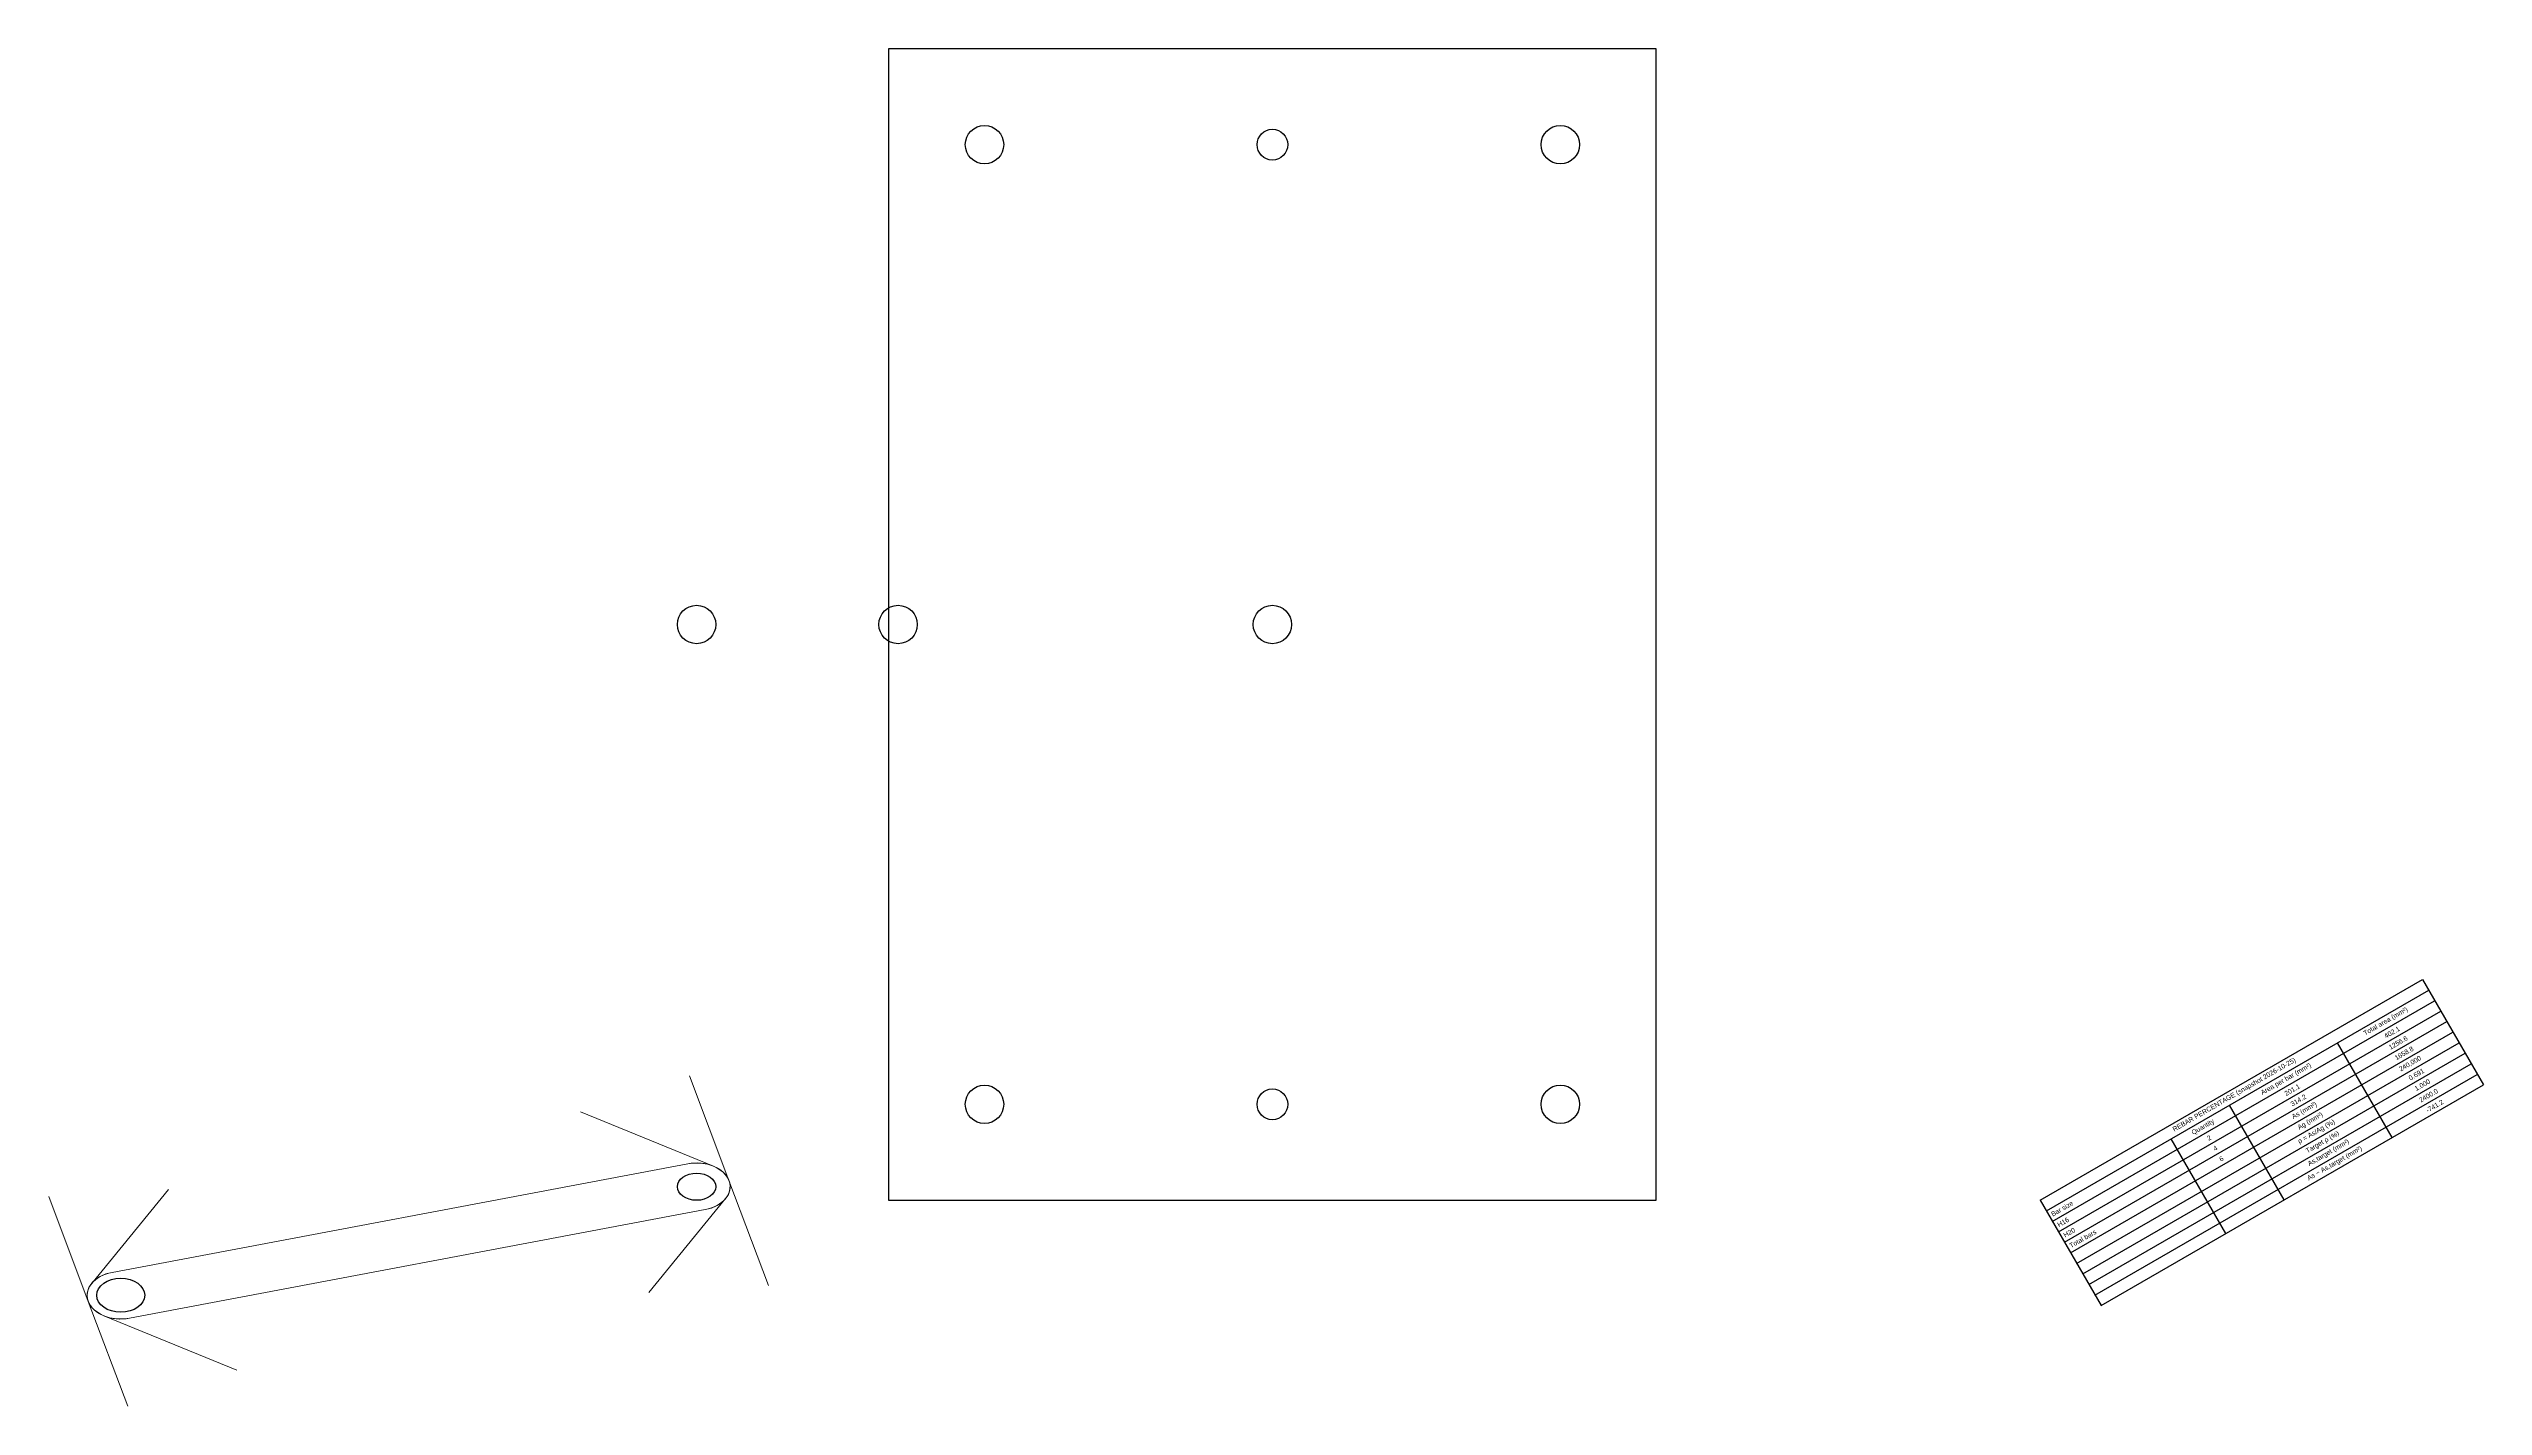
# Model space of a CAD drawing. Header units: millimetres. Extents: x -438 to 8086, y -151 to 6015.
# Drawn here: x -438 to 831, y -107 to 600 of the extents above; entities that cross this region are included whole.
import ezdxf

# ---------------------------------------------------------------- set-up
doc = ezdxf.new("R2010")
doc.units = ezdxf.units.MM
doc.layers.add('MDH_REBAR_TABLE', color=7, linetype='Continuous')
doc.layers.add('MDH_TIE', color=1, linetype='Continuous')
doc.styles.get("Standard").update_dxf_attribs({"font": 'arial.ttf'})

# ---------------------------------------------------------------- blocks, each defined once
blk = doc.blocks.new('*T1')
at = {"layer": 'MDH_REBAR_TABLE', "color": 0, "linetype": 'ByBlock', "lineweight": -2, "transparency": 16777216}
for p, q in [((0, 0), (199.2, 115)), ((199.2, 115), (230.9, 60.2)), ((3.2, -5.5), (202.4, 109.5)), ((6.3, -11), (205.5, 104)), ((9.5, -16.5), (208.7, 98.5)), ((12.7, -21.9), (211.9, 93.1)), ((15.8, -27.4), (215, 87.6)), ((19, -32.9), (218.2, 82.1)), ((22.2, -38.4), (221.4, 76.6)), ((154.7, 82), (183.2, 32.7)), ((25.3, -43.9), (224.5, 71.1)), ((28.5, -49.4), (227.7, 65.6)), ((31.7, -54.8), (230.9, 60.2)), ((98.4, 49.5), (126.9, 0.2)), ((68.1, 32), (96.6, -17.3)), ((0, 0), (31.7, -54.8))]:
    blk.add_line(p, q, dxfattribs=at)
at = {"layer": 'MDH_REBAR_TABLE', "color": 0, "transparency": 16777216, "char_height": 2.5, "rotation": 30}
for s, insert, width, attachment_point in [('Total area (mm²)', (180.1, 93), 52, 5), ('402.1', (183.3, 87.5), 52, 5), ('1256.6', (186.5, 82.1), 52, 5), ('1658.8', (189.6, 76.6), 52, 5), ('REBAR PERCENTAGE (snapshot 2026-10-25)', (101.2, 54.8), 227, 5), ('Area per bar (mm²)', (128.2, 63), 62, 5), ('240,000', (192.8, 71.1), 52, 5), ('0.691', (196, 65.6), 52, 5), ('201.1', (131.3, 57.5), 62, 5), ('314.2', (134.5, 52.1), 62, 5), ('As (mm²)', (137.7, 46.6), 62, 5), ('1.000', (199.1, 60.1), 52, 5), ('2400.0', (202.3, 54.6), 52, 5), ('-741.2', (205.5, 49.1), 52, 5), ('Quantity', (84.9, 38), 32, 5), ('ρ = As/Ag (%)', (144, 35.6), 62, 5), ('Ag (mm²)', (140.8, 41.1), 62, 5), ('2', (88, 32.5), 32, 5), ('4', (91.2, 27.1), 32, 5), ('Target ρ (%)', (147.2, 30.1), 62, 5), ('As − As,target (mm²)', (153.5, 19.1), 62, 5), ('As,target (mm²)', (150.3, 24.6), 62, 5), ('6', (94.4, 21.6), 32, 5), ('Bar size', (6, -7.5), 72, 4), ('H16', (9.2, -13), 72, 4), ('H20', (12.4, -18.4), 72, 4), ('Total bars', (15.5, -23.9), 72, 4)]:
    blk.add_mtext(s, dxfattribs=dict(at, insert=insert, width=width, attachment_point=attachment_point))

msp = doc.modelspace()

# ---------------------------------------------------------------- linework, layer by layer
msp.add_lwpolyline([(0, 0), (400, 0), (400, 600), (0, 600)], close=True)
for centre, radius in [((50, 550), 10), ((350, 550), 10), ((200, 550), 8), ((-100, 300), 10), ((5, 300), 10), ((200, 300, 25), 10), ((50, 50), 10), ((200, 50), 8), ((350, 50), 10)]:
    msp.add_circle(centre, radius)
at = {"extrusion": (0, 0.707107, 0.707107)}
for centre, radius in [((100, 40, 50), 10), ((400, 120, 50), 12.5)]:
    msp.add_circle(centre, radius, dxfattribs=at)
at = {"layer": 'MDH_TIE', "lineweight": 18, "extrusion": (0, 0.707107, 0.707107), "elevation": 50}
for points in [[(103.7, -41.8), (83.1, 35.5, -0.414214), (95.5, 56.9), (395.5, 136.9, -0.414214), (416.9, 124.5), (437.5, 47.2)], [(160.5, -15.2), (91.2, 24.9, -0.668179), (95.5, 56.9), (395.5, 136.9, -0.668179), (415.1, 111.2), (375.1, 42)], [(62.5, 112.8), (83.1, 35.5, 0.414214), (104.5, 23.1), (404.5, 103.1, 0.414214), (416.9, 124.5), (396.3, 201.8)], [(181.8, 43.7), (104.5, 23.1, -1), (95.5, 56.9), (395.5, 136.9, -1), (404.5, 103.1), (327.2, 82.5)], [(172.8, 77.5), (95.5, 56.9, 1), (104.5, 23.1), (404.5, 103.1, 1), (395.5, 136.9), (318.2, 116.3)], [(124.9, 118), (84.9, 48.8, 0.668179), (104.5, 23.1), (404.5, 103.1, 0.668179), (408.8, 135.1), (339.5, 175.2)]]:
    msp.add_lwpolyline(points, format="xyb", dxfattribs=at)

# ---------------------------------------------------------------- block references
msp.add_blockref('*T1', (600, 0))

doc.saveas('drawing.dxf')
